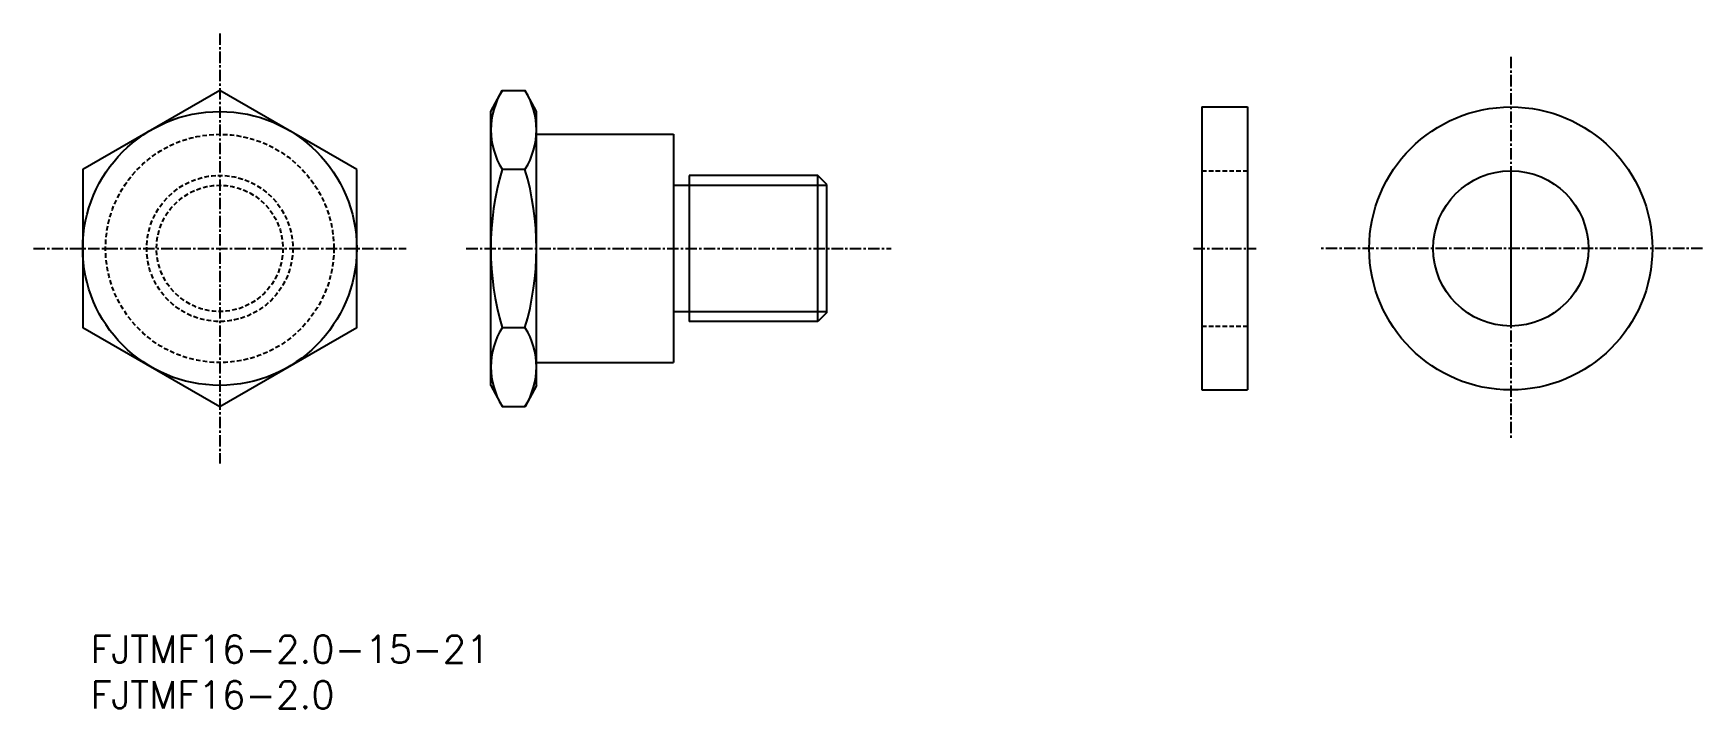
# Model space of a CAD drawing. Extents: x 60 to 243, y 64 to 138.
import ezdxf
from ezdxf.enums import TextEntityAlignment as Align

# ---------------------------------------------------------------- set-up
doc = ezdxf.new("R2010")
doc.units = 0
doc.linetypes.add('CENTER', pattern=[2, 1.25, -0.25, 0.25, -0.25])
doc.linetypes.add('DASHED', pattern=[0.75, 0.5, -0.25])
doc.layers.get('0').update_dxf_attribs({"linetype": 'CONTINUOUS'})
doc.layers.add('CENTER', color=1, linetype='CENTER')
doc.styles.get("Standard").update_dxf_attribs({"font": 'txt.shx', "bigfont": 'extfont.shx'})

msp = doc.modelspace()

# ---------------------------------------------------------------- linework, layer by layer
at = {"color": 7, "linetype": 'CONTINUOUS'}
for p, q in [((110.28, 129.23), (111.54, 131.52)), ((111.54, 131.52), (114.03, 131.52)), ((115.28, 129.23), (114.03, 131.52)), ((110.28, 99.22), (110.28, 129.23)), ((115.28, 99.22), (115.28, 129.23)), ((115.28, 99.22), (115.28, 129.23)), ((188.15, 129.72), (193.15, 129.72)), ((115.28, 126.72), (130.28, 126.72)), ((130.28, 126.72), (130.28, 101.72)), ((111.54, 122.89), (114.03, 122.89)), ((221.97, 122.72), (221.97, 105.72)), ((146.1, 122.22), (131.99, 122.22)), ((131.99, 122.22), (131.99, 106.22)), ((146.1, 106.22), (146.1, 122.22)), ((147.08, 121.24), (146.1, 122.22)), ((147.08, 107.21), (147.08, 121.24)), ((146.1, 106.22), (131.99, 106.22)), ((147.08, 107.21), (146.1, 106.22)), ((111.54, 105.56), (114.03, 105.56)), ((115.28, 101.72), (130.28, 101.72)), ((110.28, 99.22), (111.54, 96.92)), ((115.28, 99.22), (114.03, 96.92)), ((188.15, 98.72), (193.15, 98.72)), ((111.54, 96.92), (114.03, 96.92))]:
    msp.add_line(p, q, dxfattribs=at)
for p, q in [((188.15, 129.72), (188.15, 98.72)), ((193.15, 129.72), (193.15, 98.72))]:
    msp.add_line(p, q)
at = {"color": 3, "linetype": 'DASHED'}
for p, q in [((188.15, 122.72), (193.15, 122.72)), ((188.15, 105.72), (193.15, 105.72))]:
    msp.add_line(p, q, dxfattribs=at)
at = {"color": 3, "linetype": 'CONTINUOUS'}
for p, q in [((130.28, 121.14), (147.08, 121.14)), ((130.28, 107.31), (147.08, 107.31))]:
    msp.add_line(p, q, dxfattribs=at)
at = {"color": 7, "linetype": 'CONTINUOUS'}
msp.add_lwpolyline([(95.6, 122.88), (80.6, 131.52), (65.6, 122.88), (65.6, 105.56), (80.6, 96.92), (95.6, 105.56)], close=True, dxfattribs=at)
for centre, radius in [((80.6, 114.22), 15), ((221.97, 114.22), 15.5), ((221.97, 114.22), 8.5)]:
    msp.add_circle(centre, radius, dxfattribs=at)
at = {"color": 3, "linetype": 'DASHED'}
for radius in [12.5, 8, 6.92]:
    msp.add_circle((80.6, 114.22), radius, dxfattribs=at)
at = {"color": 7, "linetype": 'CONTINUOUS'}
for centre, radius, start, end in [((118.34, 127.2), 8.05, 147.5651, 212.4349), ((107.23, 127.2), 8.05, 327.5651, 32.4349), ((140.77, 114.22), 30.49, 163.4957, 196.5043), ((84.79, 114.22), 30.49, 343.4957, 16.5043), ((118.34, 101.24), 8.05, 147.5651, 212.4349), ((107.23, 101.24), 8.05, 327.5651, 32.4349)]:
    msp.add_arc(centre, radius, start, end, dxfattribs=at)
at = {"layer": 'CENTER', "color": 1, "linetype": 'CENTER'}
for p, q in [((80.6, 137.78), (80.6, 90.67)), ((221.97, 135.22), (221.97, 93.22)), ((60.2, 114.22), (101, 114.22)), ((107.6, 114.22), (154.11, 114.22)), ((187.22, 114.22), (194.09, 114.22)), ((242.97, 114.22), (200.97, 114.22))]:
    msp.add_line(p, q, dxfattribs=at)

# ---------------------------------------------------------------- texts
at = {"color": 7, "linetype": 'CONTINUOUS'}
for s, p in [('FJTMF16-2.0-15-21', (66.44, 70.31)), ('FJTMF16-2.0', (66.44, 65.31))]:
    msp.add_text(s, height=3, dxfattribs=at).set_placement(p, align=Align.MIDDLE_LEFT)

doc.saveas('drawing.dxf')
